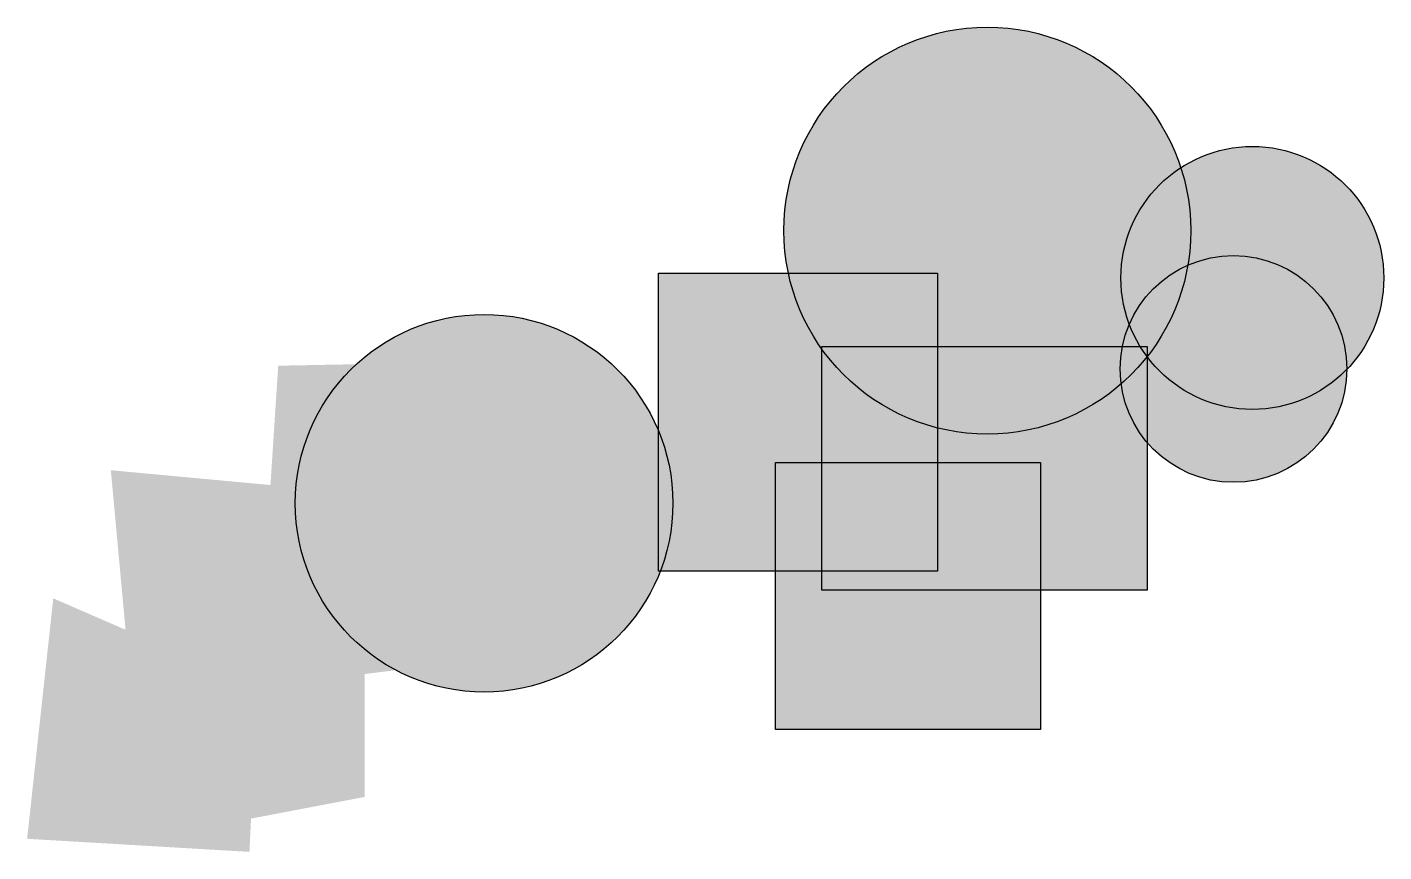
# Model space of a CAD drawing. Header units: inches. Extents: x 4.4 to 58.3, y 1.5 to 34.2.
import ezdxf

# ---------------------------------------------------------------- set-up
doc = ezdxf.new("R2010")
doc.units = ezdxf.units.IN
doc.header["$MEASUREMENT"] = 0
for name, color, linetype in [('L1', 1, 'Continuous'), ('L2', 2, 'Continuous'), ('L3', 5, 'Continuous')]:
    doc.layers.add(name, color=color, linetype=linetype)

msp = doc.modelspace()

# ---------------------------------------------------------------- hatches: boundary and pattern name
h = msp.add_hatch(color=256)
edge = h.paths.add_edge_path()
edge.add_arc((42.523, 26.16), 8.075, 0, 360)
at = {"layer": 'L1'}
h = msp.add_hatch(color=256, dxfattribs=at)
edge = h.paths.add_edge_path()
edge.add_arc((53.042, 24.283), 5.218, 0, 360)
h = msp.add_hatch(color=6, dxfattribs=at)
edge = h.paths.add_edge_path()
edge.add_arc((22.549, 15.341), 7.492, 0, 360)
msp.add_hatch(color=256, dxfattribs=at).paths.add_polyline_path([(34.117, 16.963), (44.636, 16.963), (44.636, 6.358), (34.117, 6.358)])
at = {"layer": 'L2'}
h = msp.add_hatch(color=256, dxfattribs=at)
edge = h.paths.add_edge_path()
edge.add_arc((52.291, 20.67), 4.498, 0, 360)
msp.add_hatch(color=256, dxfattribs=at).paths.add_polyline_path([(29.468, 24.471), (40.55, 24.471), (40.55, 12.646), (29.468, 12.646)])
at = {"layer": 'L3'}
msp.add_hatch(color=256, dxfattribs=at).paths.add_polyline_path([(35.948, 21.562), (48.862, 21.562), (48.862, 11.895), (35.948, 11.895)])

# ---------------------------------------------------------------- linework, layer by layer
msp.add_circle((42.523, 26.16), 8.075)
at = {"layer": 'L1'}
msp.add_lwpolyline([(34.117, 16.963), (34.117, 16.963), (44.636, 16.963), (44.636, 16.963), (44.636, 6.358), (44.636, 6.358), (34.117, 6.358), (34.117, 6.358)], close=True, dxfattribs=at)
for centre, radius in [((53.042, 24.283), 5.218), ((22.549, 15.341), 7.492)]:
    msp.add_circle(centre, radius, dxfattribs=at)
msp.add_solid([(14.378, 20.8), (13.547, 8.04), (25.59, 21.008), (25.382, 9.492)], dxfattribs=at)
at = {"layer": 'L2'}
msp.add_lwpolyline([(29.468, 24.471), (29.468, 24.471), (40.55, 24.471), (40.55, 24.471), (40.55, 12.646), (40.55, 12.646), (29.468, 12.646), (29.468, 12.646)], close=True, dxfattribs=at)
msp.add_circle((52.291, 20.67), 4.498, dxfattribs=at)
msp.add_solid([(7.734, 16.651), (9.084, 2.023), (17.804, 15.717), (17.804, 3.683)], dxfattribs=at)
at = {"layer": 'L3'}
msp.add_lwpolyline([(35.948, 21.562), (48.862, 21.562), (48.862, 11.895), (35.948, 11.895)], close=True, dxfattribs=at)
msp.add_solid([(5.45, 11.567), (4.412, 2.023), (13.547, 8.04), (13.236, 1.504)], dxfattribs=at)

doc.saveas('drawing.dxf')
